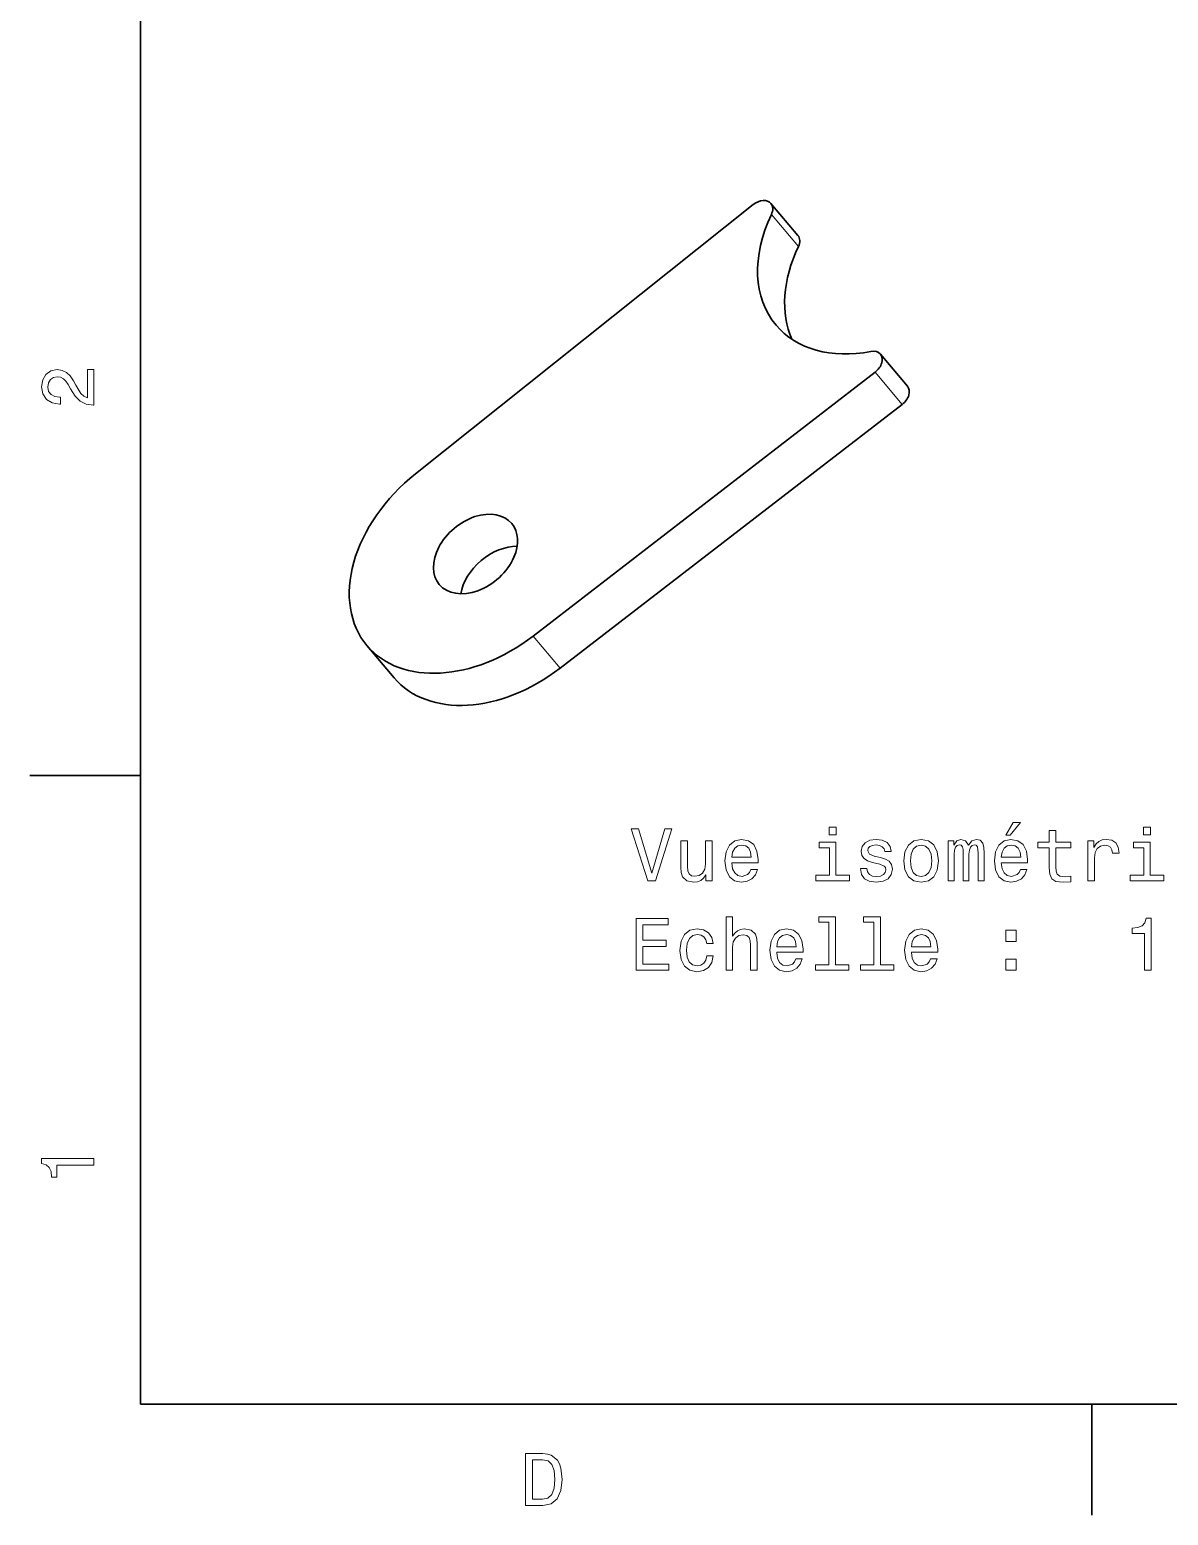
# Model space of a CAD drawing. Extents: x 0 to 296, y 0 to 210.
# Drawn here: x 2.5 to 79.5, y 2.5 to 102.9 of the extents above; entities that cross this region are included whole.
import ezdxf

# ---------------------------------------------------------------- set-up
doc = ezdxf.new("R2010")
doc.units = 0

msp = doc.modelspace()

# ---------------------------------------------------------------- linework, layer by layer
at = {"color": 7, "lineweight": 35}
for p, q in [((10, 200), (10, 10)), ((28.57473, 72.878716), (51.421051, 91.079041)), ((36.534149, 61.924522), (59.652672, 79.750237)), ((38.364876, 59.75412), (61.483398, 77.579834)), ((10, 10), (287, 10))]:
    msp.add_line(p, q, dxfattribs=at)
at = {"color": 7, "lineweight": 35, "ltscale": 0.070985}
for p, q in [((52.60881, 91.16021), (54.439537, 88.989815)), ((61.842079, 78.802032), (60.011353, 80.972435)), ((27.131729, 59.108208), (25.301003, 61.278606))]:
    msp.add_line(p, q, dxfattribs=at)
at = {"color": 7, "lineweight": 13, "ltscale": 0.070985}
for p, q in [((52.640411, 90.412498), (54.471138, 88.242096)), ((61.483398, 77.579834), (59.652672, 79.750237)), ((38.364876, 59.75412), (36.534149, 61.924522))]:
    msp.add_line(p, q, dxfattribs=at)
at = {"color": 7, "lineweight": 35, "ltscale": 0.1875}
for p, q in [((10, 52.5), (2.5, 52.5)), ((74.300003, 10), (74.300003, 2.5))]:
    msp.add_line(p, q, dxfattribs=at)
at = {"color": 7, "lineweight": 13}
for points in [[(6.833213, 77.519447), (6.833213, 79.925072), (6.399496, 79.925072), (6.399496, 78.023773), (6.162464, 78.129684), (5.965778, 78.311241), (5.607709, 78.871033), (5.456412, 79.168587), (5.239553, 79.501442), (4.987392, 79.738472), (4.689842, 79.874641), (4.351945, 79.925072), (3.928314, 79.839333), (3.595461, 79.602303), (3.383646, 79.239189), (3.307997, 78.770172), (3.393732, 78.286018), (3.630764, 77.91787), (4.009006, 77.680832), (4.508286, 77.600143), (4.578891, 77.600143), (4.578891, 78.059074), (4.538545, 78.059074), (4.195605, 78.104462), (3.943444, 78.240631), (3.782061, 78.457489), (3.726585, 78.744957), (3.777017, 79.03746), (3.903098, 79.254318), (4.099784, 79.395531), (4.346902, 79.445961), (4.578891, 79.41066), (4.775577, 79.314842), (4.947046, 79.153458), (5.098343, 78.931557), (5.259727, 78.634003), (5.572406, 78.139771), (5.90526, 77.791786), (6.308718, 77.585014), (6.818084, 77.519447)], [(68.493484, 48.453529), (68.791031, 48.453529), (69.492043, 49.310875), (68.997803, 49.310875)], [(45.430805, 48.882202), (44.553284, 45.901653), (43.650543, 48.882202), (43.171436, 48.882202), (44.301121, 45.377159), (44.805443, 45.377159), (45.909912, 48.882202)], [(57.025185, 48.998196), (56.556164, 48.998196), (56.556164, 48.493874), (57.025185, 48.493874)], [(71.428642, 47.616352), (71.428642, 46.259724), (71.4589, 45.820965), (71.600113, 45.518368), (71.88253, 45.341858), (72.361641, 45.281338), (72.886139, 45.306553), (72.886139, 45.689838), (72.502853, 45.65958), (72.154869, 45.699924), (71.968269, 45.826008), (71.887573, 46.037823), (71.872444, 46.335373), (71.872444, 47.616352), (72.886139, 47.616352), (72.886139, 47.994595), (71.872444, 47.994595), (71.872444, 48.786381), (71.428642, 48.786381), (71.428642, 47.994595), (70.662071, 47.994595), (70.662071, 47.616352)], [(78.277344, 48.998196), (77.808319, 48.998196), (77.808319, 48.493874), (78.277344, 48.493874)], [(48.633255, 48.085373), (48.189449, 48.085373), (48.189449, 46.521973), (48.139015, 46.158859), (47.992764, 45.89661), (47.76582, 45.735229), (47.468269, 45.684795), (47.231236, 45.725143), (47.079941, 45.84618), (46.994205, 46.052952), (46.974033, 46.345459), (46.974033, 48.085373), (46.530228, 48.085373), (46.530228, 46.305115), (46.545357, 45.947044), (46.641178, 45.649494), (46.933685, 45.377159), (47.402706, 45.281338), (47.654869, 45.316639), (47.871727, 45.407417), (48.058327, 45.563759), (48.209621, 45.790703), (48.209621, 45.377159), (48.633255, 45.377159)], [(49.969707, 46.602665), (51.744926, 46.602665), (51.749969, 46.809437), (51.669277, 47.389408), (51.447372, 47.823124), (51.094349, 48.085373), (50.625328, 48.181194), (50.166393, 48.08033), (49.81337, 47.797909), (49.586422, 47.338974), (49.505733, 46.733788), (49.581379, 46.113472), (49.808327, 45.65958), (50.156307, 45.377159), (50.610199, 45.281338), (51.003571, 45.346901), (51.326336, 45.518368), (51.56337, 45.790703), (51.699535, 46.153816), (51.260777, 46.153816), (51.169998, 45.952087), (51.038872, 45.800789), (50.665672, 45.679752), (50.378212, 45.735229), (50.16135, 45.911743), (50.020142, 46.199203), (49.969707, 46.587532)], [(49.969707, 46.975861), (50.025185, 47.323845), (50.16135, 47.581051), (50.368126, 47.737389), (50.640457, 47.792866), (50.907749, 47.737389), (51.114521, 47.581051), (51.240601, 47.323845), (51.285992, 46.975861)], [(57.010056, 45.750359), (57.010056, 47.994595), (55.870285, 47.994595), (55.870285, 47.616352), (56.56625, 47.616352), (56.56625, 45.750359), (55.65847, 45.750359), (55.65847, 45.377159), (57.927921, 45.377159), (57.927921, 45.750359)], [(60.01582, 46.955688), (59.587143, 47.056553), (59.269421, 47.172546), (59.163513, 47.40958), (59.193771, 47.576008), (59.299683, 47.697044), (59.471149, 47.772694), (59.718269, 47.802952), (59.955299, 47.772694), (60.141899, 47.681915), (60.262939, 47.545746), (60.31337, 47.364189), (60.747086, 47.364189), (60.747086, 47.374279), (60.67144, 47.702087), (60.464668, 47.959293), (60.141899, 48.120674), (59.718269, 48.181194), (59.289597, 48.120674), (58.976913, 47.954247), (58.780228, 47.70713), (58.719711, 47.394451), (58.765099, 47.091858), (58.906307, 46.880039), (59.138298, 46.728745), (59.476192, 46.622837), (59.970428, 46.501801), (60.273026, 46.375717), (60.353714, 46.274853), (60.383972, 46.123558), (60.338585, 45.936958), (60.217548, 45.795746), (60.020863, 45.704967), (59.758614, 45.674709), (59.481239, 45.704967), (59.279507, 45.810875), (59.143341, 45.982346), (59.087864, 46.219379), (58.659191, 46.219379), (58.729797, 45.815922), (58.936569, 45.523415), (59.264378, 45.346901), (59.718269, 45.281338), (60.192329, 45.346901), (60.540314, 45.523415), (60.752129, 45.805832), (60.827778, 46.173988), (60.772301, 46.491711), (60.615963, 46.708572), (60.358757, 46.849781)], [(61.594349, 46.728745), (61.675041, 46.113472), (61.907028, 45.65958), (62.275185, 45.377159), (62.769421, 45.281338), (63.258614, 45.377159), (63.62677, 45.654537), (63.858757, 46.108429), (63.944492, 46.728745), (63.858757, 47.344017), (63.62677, 47.802952), (63.258614, 48.08033), (62.769421, 48.181194), (62.275185, 48.08033), (61.907028, 47.797909), (61.675041, 47.344017)], [(62.048241, 46.733788), (62.093628, 47.187679), (62.23484, 47.515488), (62.461784, 47.717216), (62.769421, 47.787823), (63.072014, 47.717216), (63.298958, 47.520531), (63.44017, 47.187679), (63.490601, 46.733788), (63.44017, 46.274853), (63.298958, 45.942001), (63.072014, 45.740273), (62.769421, 45.674709), (62.461784, 45.740273), (62.23484, 45.942001), (62.093628, 46.274853)], [(64.584984, 45.377159), (64.993484, 45.377159), (64.993484, 47.187679), (65.0187, 47.460011), (65.094353, 47.656696), (65.210342, 47.772694), (65.361641, 47.818081), (65.482681, 47.777737), (65.56337, 47.676872), (65.603714, 47.505402), (65.618843, 47.278458), (65.618843, 45.377159), (66.002129, 45.377159), (66.002129, 47.187679), (66.027344, 47.454967), (66.102997, 47.651653), (66.22403, 47.772694), (66.375328, 47.818081), (66.496368, 47.777737), (66.577057, 47.676872), (66.627487, 47.278458), (66.627487, 45.377159), (67.035995, 45.377159), (67.035995, 47.248196), (67.010773, 47.636524), (66.930084, 47.934074), (66.7687, 48.115631), (66.506454, 48.181194), (66.198814, 48.08033), (65.961784, 47.787823), (65.775185, 48.075287), (65.462509, 48.181194), (65.175041, 48.08033), (64.978355, 47.797909), (64.978355, 48.085373), (64.584984, 48.085373)], [(68.185852, 46.602665), (69.96106, 46.602665), (69.96611, 46.809437), (69.885414, 47.389408), (69.663513, 47.823124), (69.310486, 48.085373), (68.841469, 48.181194), (68.382538, 48.08033), (68.02951, 47.797909), (67.802567, 47.338974), (67.72187, 46.733788), (67.797516, 46.113472), (68.02446, 45.65958), (68.372452, 45.377159), (68.82634, 45.281338), (69.219711, 45.346901), (69.54248, 45.518368), (69.77951, 45.790703), (69.915672, 46.153816), (69.476913, 46.153816), (69.386139, 45.952087), (69.255013, 45.800789), (68.881813, 45.679752), (68.594345, 45.735229), (68.377487, 45.911743), (68.236282, 46.199203), (68.185852, 46.587532)], [(68.185852, 46.975861), (68.241325, 47.323845), (68.377487, 47.581051), (68.584259, 47.737389), (68.856598, 47.792866), (69.123886, 47.737389), (69.330658, 47.581051), (69.456741, 47.323845), (69.502129, 46.975861)], [(74.035988, 45.377159), (74.479797, 45.377159), (74.479797, 46.92543), (74.525185, 47.29863), (74.661346, 47.565918), (74.883255, 47.727303), (75.180801, 47.78278), (75.40271, 47.747475), (75.56913, 47.64661), (75.669998, 47.475143), (75.705299, 47.243153), (76.154144, 47.243153), (76.093628, 47.651653), (75.9272, 47.94416), (75.649826, 48.120674), (75.271576, 48.181194), (75.014374, 48.140846), (74.792473, 48.039982), (74.595787, 47.868515), (74.439445, 47.636524), (74.439445, 48.085373), (74.035988, 48.085373)], [(78.262215, 45.750359), (78.262215, 47.994595), (77.122444, 47.994595), (77.122444, 47.616352), (77.818405, 47.616352), (77.818405, 45.750359), (76.910629, 45.750359), (76.910629, 45.377159), (79.180084, 45.377159), (79.180084, 45.750359)], [(43.494205, 39.33033), (45.713226, 39.33033), (45.713226, 39.75396), (43.958183, 39.75396), (43.958183, 40.939121), (45.521584, 40.939121), (45.521584, 41.357708), (43.958183, 41.357708), (43.958183, 42.4067), (45.672878, 42.4067), (45.672878, 42.83033), (43.494205, 42.83033)], [(49.581379, 39.33033), (50.025185, 39.33033), (50.025185, 40.89373), (50.070572, 41.251801), (50.216827, 41.514046), (50.443771, 41.67543), (50.746365, 41.73595), (50.988441, 41.685516), (51.13974, 41.549351), (51.215385, 41.322403), (51.240601, 41.01981), (51.240601, 39.33033), (51.684406, 39.33033), (51.684406, 41.110588), (51.664234, 41.468658), (51.573456, 41.766209), (51.275906, 42.038544), (50.811928, 42.134365), (50.559769, 42.09906), (50.342907, 42.003242), (50.16135, 41.851944), (50.025185, 41.645172), (50.025185, 42.951366), (49.581379, 42.951366)], [(56.535992, 42.578167), (56.535992, 39.703529), (55.623169, 39.703529), (55.623169, 39.33033), (57.887577, 39.33033), (57.887577, 39.703529), (56.979797, 39.703529), (56.979797, 42.951366), (55.840027, 42.951366), (55.840027, 42.578167)], [(59.572014, 42.578167), (59.572014, 39.703529), (58.659191, 39.703529), (58.659191, 39.33033), (60.923599, 39.33033), (60.923599, 39.703529), (60.01582, 39.703529), (60.01582, 42.951366), (58.876049, 42.951366), (58.876049, 42.578167)], [(77.858757, 39.33033), (78.317688, 39.33033), (78.317688, 42.855545), (77.974747, 42.855545), (77.883972, 42.547909), (77.702415, 42.341137), (77.425034, 42.2201), (77.041748, 42.179752), (77.041748, 41.821686), (77.858757, 41.821686)], [(48.270142, 41.14085), (48.7089, 41.14085), (48.618126, 41.544308), (48.401264, 41.86203), (48.06337, 42.058716), (47.624607, 42.134365), (47.140457, 42.033501), (46.772301, 41.75108), (46.540314, 41.292145), (46.459621, 40.676872), (46.535271, 40.066643), (46.762215, 39.612751), (47.120285, 39.33033), (47.609478, 39.234509), (48.043198, 39.310158), (48.381092, 39.521973), (48.613079, 39.854824), (48.713943, 40.29863), (48.290314, 40.29863), (48.214664, 40.016209), (48.073456, 39.804394), (47.871727, 39.673271), (47.624607, 39.632923), (47.316971, 39.698486), (47.09507, 39.900215), (46.9589, 40.228024), (46.913513, 40.692001), (46.9589, 41.145893), (47.100113, 41.473701), (47.327057, 41.67543), (47.624607, 41.746037), (47.886856, 41.700645), (48.083542, 41.584652), (48.214664, 41.393009)], [(53.00573, 40.555836), (54.780949, 40.555836), (54.785992, 40.762608), (54.705299, 41.342579), (54.483398, 41.776295), (54.130371, 42.038544), (53.66135, 42.134365), (53.202419, 42.033501), (52.849392, 41.75108), (52.622448, 41.292145), (52.541756, 40.686958), (52.617405, 40.066643), (52.844349, 39.612751), (53.192329, 39.33033), (53.646221, 39.234509), (54.039593, 39.300072), (54.362358, 39.471539), (54.599392, 39.743874), (54.735558, 40.106987), (54.296799, 40.106987), (54.20602, 39.905258), (54.074898, 39.75396), (53.701698, 39.632923), (53.414234, 39.6884), (53.197372, 39.864914), (53.056164, 40.152374), (53.00573, 40.540703)], [(53.00573, 40.929031), (53.061207, 41.277016), (53.197372, 41.534222), (53.404148, 41.690559), (53.676483, 41.746037), (53.943771, 41.690559), (54.150543, 41.534222), (54.276627, 41.277016), (54.322014, 40.929031)], [(62.1138, 40.555836), (63.889015, 40.555836), (63.894058, 40.762608), (63.81337, 41.342579), (63.591469, 41.776295), (63.238441, 42.038544), (62.769421, 42.134365), (62.310486, 42.033501), (61.957462, 41.75108), (61.730515, 41.292145), (61.649826, 40.686958), (61.725471, 40.066643), (61.952415, 39.612751), (62.3004, 39.33033), (62.754292, 39.234509), (63.147663, 39.300072), (63.470428, 39.471539), (63.707462, 39.743874), (63.843628, 40.106987), (63.404869, 40.106987), (63.314087, 39.905258), (63.182968, 39.75396), (62.809769, 39.632923), (62.522301, 39.6884), (62.305443, 39.864914), (62.164234, 40.152374), (62.1138, 40.540703)], [(62.1138, 40.929031), (62.169277, 41.277016), (62.305443, 41.534222), (62.512215, 41.690559), (62.784554, 41.746037), (63.051842, 41.690559), (63.258614, 41.534222), (63.384697, 41.277016), (63.430084, 40.929031)], [(68.493484, 41.287102), (69.189453, 41.287102), (69.189453, 42.038544), (68.493484, 42.038544)], [(68.493484, 39.33033), (69.189453, 39.33033), (69.189453, 40.081772), (68.493484, 40.081772)], [(6.833213, 26.159222), (6.833213, 26.618156), (3.307997, 26.618156), (3.307997, 26.275217), (3.615634, 26.184439), (3.822406, 26.002882), (3.943444, 25.725506), (3.98379, 25.34222), (4.341859, 25.34222), (4.341859, 26.159222)], [(37.194958, 6.666787), (36.029972, 6.666787), (36.029972, 3.166787), (37.194958, 3.166787), (37.744667, 3.277738), (38.153168, 3.615634), (38.405331, 4.165346), (38.496109, 4.916787), (38.415417, 5.683357), (38.314552, 5.985951), (38.173344, 6.228026), (37.764839, 6.555836), (37.497551, 6.636527)], [(37.159653, 6.248199), (37.542938, 6.17255), (37.805187, 5.940562), (37.961525, 5.527017), (38.011959, 4.916787), (37.956482, 4.326729), (37.800144, 3.913184), (37.532852, 3.666066), (37.159653, 3.585375), (36.498989, 3.585375), (36.498989, 6.248199)]]:
    msp.add_lwpolyline(points, close=True, dxfattribs=at)
at = {"color": 7, "lineweight": 35}
for centre, major_axis, start_param, end_param in [((51.844437, 90.515434), (0.764389, 0.644758), 0.0000339027, 1.5310307076), ((60.600151, 89.38311), (7.643875, 6.447576), 2.1436852196, 3.141614881), ((51.844437, 90.515434), (0.764389, 0.644758), 5.2852778732, 6.2832192099), ((53.675163, 88.345032), (0.764389, 0.644758), 5.2852778732, 6.2832192099), ((62.430878, 87.212715), (7.643875, 6.447576), 2.1436852196, 2.9386175669), ((60.600151, 89.38311), (7.643875, 6.447576), 3.141614881, 4.037499751), ((59.246956, 80.32769), (0.764389, 0.644758), 6.2831585359, 7.1790924046), ((59.246956, 80.32769), (0.764389, 0.644758), 4.650154263, 6.2831585359), ((61.077682, 78.157288), (0.764389, 0.644758), 4.650154263, 6.2831585359), ((32.639267, 67.468102), (7.33812, 6.189673), 1.5310307076, 3.1415586625), ((32.639267, 67.468102), (2.446045, 2.063224), 0.0000058545, 3.1415985081), ((32.639267, 67.468102), (2.446045, 2.063224), 5.3250857534, 6.2831911617), ((34.469994, 65.297707), (2.446045, 2.063224), 0.6811730663, 2.4604115979), ((32.639267, 67.468102), (2.446045, 2.063224), 3.1415985081, 5.3250857534), ((32.639267, 67.468102), (7.33812, 6.189673), 3.1415586625, 4.650154263), ((34.469994, 65.297707), (7.33812, 6.189673), 3.1415586625, 4.650154263)]:
    msp.add_ellipse(centre, major_axis=major_axis, ratio=0.704353, start_param=start_param, end_param=end_param, dxfattribs=at)

doc.saveas('drawing.dxf')
